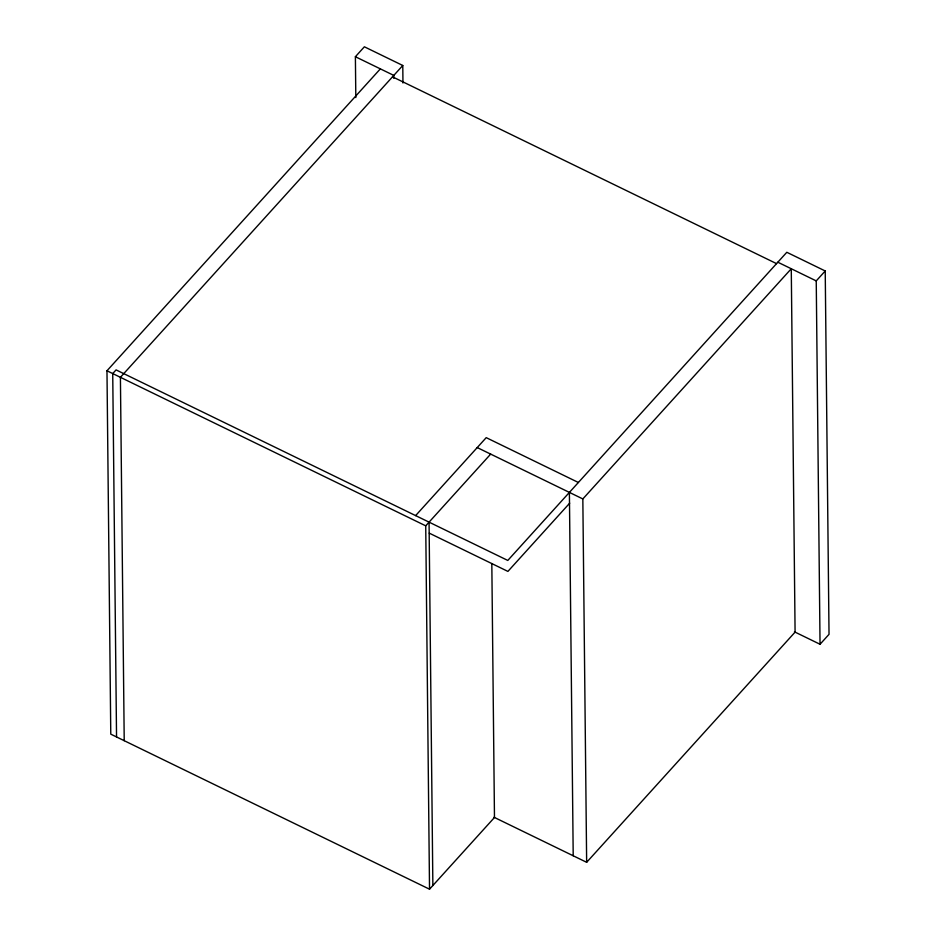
<?xml version="1.0" encoding="UTF-8"?>
<svg xmlns="http://www.w3.org/2000/svg" width="936" height="936" viewBox="0 0 936 936"><rect width="100%" height="100%" fill="white"/><g stroke="black" fill="none" stroke-linecap="round" stroke-linejoin="round"><path stroke-width="1.4" d="M355.82 97.578L355.387 56.722L364.373 46.8L402.784 65.485L402.96 82.988M491.821 563.554L494.477 817.479L429.53 889.2L110.776 734.152L106.973 370.773L380.355 68.866M402.784 65.485L120.416 377.313L124.219 740.692M415.619 515.607L486.217 437.65L578.378 482.485M429.53 889.2L425.728 525.833L490.675 454.1M569.696 503.159L507.909 571.405L429.261 533.146M586.65 862.313L582.835 498.935L791.271 268.749L795.085 632.116L586.65 862.313L494.009 817.257M794.442 631.812L820.041 644.26L816.239 280.894L825.224 270.972L786.813 252.287L507.792 560.442L116.076 369.895L112.729 373.581L116.544 736.948M820.041 644.26L829.027 634.339L825.224 270.972M355.387 56.722L393.799 75.406L393.822 78.32M777.828 262.209L816.239 280.894M392.512 76.822L776.552 263.624M477.231 447.572L582.835 498.935M106.973 370.773L425.728 525.833M569.392 492.406L573.206 855.773M429.062 522.148L432.865 885.514"/></g></svg>
